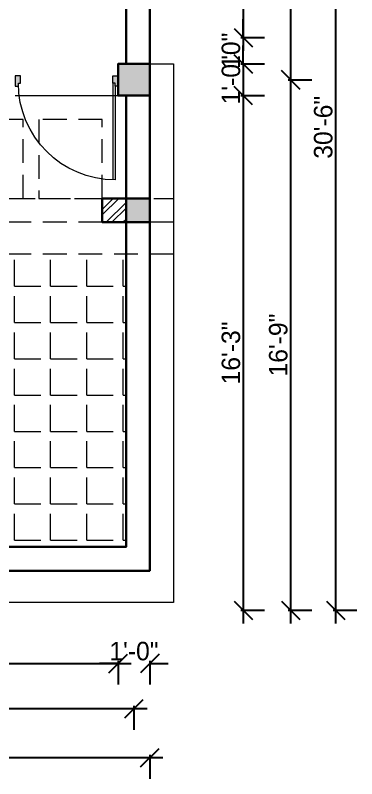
# Model space of a CAD drawing. Header units: inches. Extents: x 28835 to 36795, y -18828 to -9750.
# Drawn here: x 31685.9 to 31815.4, y -13570.7 to -13281.5 of the extents above; entities that cross this region are included whole.
import ezdxf

# ---------------------------------------------------------------- set-up
doc = ezdxf.new("R2010")
doc.units = ezdxf.units.IN
doc.header["$LTSCALE"] = 12
doc.header["$MEASUREMENT"] = 0
doc.linetypes.add('DASHED', pattern=[0.75, 0.5, -0.25])
for name, color, linetype, lineweight in [('colum', 250, 'Continuous', 30), ('dimention', 5, 'Continuous', 9), ('Elevation', 114, 'Continuous', 20), ('Ha2', 31, 'Continuous', 0), ('HATCH', 11, 'Continuous', 9), ('N_DOOR', 32, 'Continuous', 13), ('S tie beam', 140, 'DASHED', 18), ('Wall', 1, 'Continuous', 30)]:
    doc.layers.add(name, color=color, linetype=linetype, lineweight=lineweight)
doc.styles.add('Times', font='GOTHIC.TTF')
doc.dimstyles.new('D75', dxfattribs={"dimtxt": 7, "dimasz": 7, "dimexe": 8, "dimexo": 24, "dimgap": 1, "dimtad": 1, "dimdec": 1, "dimzin": 3, "dimdsep": 46, "dimlunit": 4, "dimtxsty": 'Times', "dimblk": 'OBLIQUE', "dimcen": 0, "dimdle": 5, "dimaunit": 1, "dimadec": 3, "dimazin": 0, "dimtfac": 1, "dimtdec": 1, "dimtix": 1, "dimtofl": 0, "dimtmove": 1, "dimatfit": 0, "dimldrblk": 'OBLIQUE', "dimfxl": 1, "dimfxlon": 1, "dimtolj": 1, "dimtzin": 0, "dimarcsym": 0})

# ---------------------------------------------------------------- blocks, each defined once
blk = doc.blocks.new('D1000')
at = {"linetype": 'Continuous'}
for points in [[(30, 50), (30, 20), (50, 20), (50, -50), (0, -50), (0, 50)], [(970, 50), (970, 20), (950, 20), (950, -50), (1000, -50), (1000, 50)]]:
    blk.add_hatch(color=256, dxfattribs=at).paths.add_polyline_path(points)
at = {"color": 0, "linetype": 'Continuous'}
for p, q in [((950, 20), (950, 959.8)), ((970, 50), (970, 960))]:
    blk.add_line(p, q, dxfattribs=at)
at = {"linetype": 'Continuous'}
for points in [[(30, 50), (30, 20), (50, 20), (50, -50), (0, -50), (0, 50)], [(970, 50), (970, 20), (950, 20), (950, -50), (1000, -50), (1000, 50)]]:
    blk.add_lwpolyline(points, close=True, dxfattribs=at)
blk.add_arc((970, 20), 940, 90, 180, dxfattribs=at)
blk = doc.blocks.new('_Oblique')
at = {"color": 0, "linetype": 'ByBlock', "lineweight": -2}
blk.add_line((-0.5, -0.5), (0.5, 0.5), dxfattribs=at)
blk = doc.blocks.new('*D767')
at = {"layer": 'Defpoints', "color": 0, "ltscale": 12, "transparency": 16777216}
for p in [(31613.88, -13311.91), (31724.88, -13311.91), (31724.88, -13527.07)]:
    blk.add_point(p, dxfattribs=at)
at = {"layer": 'dimention', "color": 0, "lineweight": -2, "ltscale": 12, "transparency": 16777216}
for p, q in [((31608.88, -13527.07), (31729.88, -13527.07)), ((31613.88, -13526.07), (31613.88, -13535.07)), ((31724.88, -13526.07), (31724.88, -13535.07))]:
    blk.add_line(p, q, dxfattribs=at)
at = {"layer": 'dimention', "color": 0, "lineweight": -2, "ltscale": 12, "transparency": 16777216, "xscale": 7, "yscale": 7, "zscale": 7, "rotation": 180}
blk.add_blockref('_Oblique', (31613.88, -13527.07), dxfattribs=at)
at = {"layer": 'dimention', "color": 0, "lineweight": -2, "ltscale": 12, "transparency": 16777216, "xscale": 7, "yscale": 7, "zscale": 7}
blk.add_blockref('_Oblique', (31724.88, -13527.07), dxfattribs=at)
at = {"layer": 'dimention', "color": 0, "ltscale": 12, "transparency": 16777216, "insert": (31669.38, -13522.4), "char_height": 7, "attachment_point": 5, "style": 'Times'}
blk.add_mtext('\\A1;9\'-3"', dxfattribs=at)
blk = doc.blocks.new('*D768')
at = {"layer": 'Defpoints', "color": 0, "ltscale": 12, "transparency": 16777216}
for p in [(31724.88, -13311.91), (31736.88, -13311.91), (31736.88, -13527.07)]:
    blk.add_point(p, dxfattribs=at)
at = {"layer": 'dimention', "color": 0, "lineweight": -2, "ltscale": 12, "transparency": 16777216}
for p, q in [((31724.88, -13527.07), (31717.88, -13527.07)), ((31724.88, -13526.07), (31724.88, -13535.07)), ((31736.88, -13526.07), (31736.88, -13535.07)), ((31736.88, -13527.07), (31743.88, -13527.07))]:
    blk.add_line(p, q, dxfattribs=at)
at = {"layer": 'dimention', "color": 0, "lineweight": -2, "ltscale": 12, "transparency": 16777216, "xscale": 7, "yscale": 7, "zscale": 7}
blk.add_blockref('_Oblique', (31724.88, -13527.07), dxfattribs=at)
at = {"layer": 'dimention', "color": 0, "lineweight": -2, "ltscale": 12, "transparency": 16777216, "xscale": 7, "yscale": 7, "zscale": 7, "rotation": 180}
blk.add_blockref('_Oblique', (31736.88, -13527.07), dxfattribs=at)
at = {"layer": 'dimention', "color": 0, "ltscale": 12, "transparency": 16777216, "insert": (31730.88, -13522.4), "char_height": 7, "attachment_point": 5, "style": 'Times'}
blk.add_mtext('\\A1;1\'-0"', dxfattribs=at)
blk = doc.blocks.new('*D771')
at = {"layer": 'Defpoints', "color": 0, "ltscale": 12, "transparency": 16777216}
for p in [(31607.88, -13311.91), (31730.88, -13311.91), (31730.88, -13544.14)]:
    blk.add_point(p, dxfattribs=at)
at = {"layer": 'dimention', "color": 0, "lineweight": -2, "ltscale": 12, "transparency": 16777216}
for p, q in [((31602.88, -13544.14), (31735.88, -13544.14)), ((31607.88, -13543.14), (31607.88, -13552.14)), ((31730.88, -13543.14), (31730.88, -13552.14))]:
    blk.add_line(p, q, dxfattribs=at)
at = {"layer": 'dimention', "color": 0, "lineweight": -2, "ltscale": 12, "transparency": 16777216, "xscale": 7, "yscale": 7, "zscale": 7, "rotation": 180}
blk.add_blockref('_Oblique', (31607.88, -13544.14), dxfattribs=at)
at = {"layer": 'dimention', "color": 0, "lineweight": -2, "ltscale": 12, "transparency": 16777216, "xscale": 7, "yscale": 7, "zscale": 7}
blk.add_blockref('_Oblique', (31730.88, -13544.14), dxfattribs=at)
at = {"layer": 'dimention', "color": 0, "ltscale": 12, "transparency": 16777216, "insert": (31669.38, -13539.46), "char_height": 7, "attachment_point": 5, "style": 'Times'}
blk.add_mtext('\\A1;10\'-3"', dxfattribs=at)
blk = doc.blocks.new('*D772')
at = {"layer": 'Defpoints', "color": 0, "ltscale": 12, "transparency": 16777216}
for p in [(31736.88, -13311.91), (31322.86, -13467.91), (31736.88, -13562.72)]:
    blk.add_point(p, dxfattribs=at)
at = {"layer": 'dimention', "color": 0, "lineweight": -2, "ltscale": 12, "transparency": 16777216}
for p, q in [((31317.86, -13562.72), (31741.88, -13562.72)), ((31322.86, -13561.72), (31322.86, -13570.72)), ((31736.88, -13561.72), (31736.88, -13570.72))]:
    blk.add_line(p, q, dxfattribs=at)
at = {"layer": 'dimention', "color": 0, "lineweight": -2, "ltscale": 12, "transparency": 16777216, "xscale": 7, "yscale": 7, "zscale": 7, "rotation": 180}
blk.add_blockref('_Oblique', (31322.86, -13562.72), dxfattribs=at)
at = {"layer": 'dimention', "color": 0, "lineweight": -2, "ltscale": 12, "transparency": 16777216, "xscale": 7, "yscale": 7, "zscale": 7}
blk.add_blockref('_Oblique', (31736.88, -13562.72), dxfattribs=at)
at = {"layer": 'dimention', "color": 0, "ltscale": 12, "transparency": 16777216, "insert": (31529.87, -13558.04), "char_height": 7, "attachment_point": 5, "style": 'Times'}
blk.add_mtext('\\A1;34\'-6"', dxfattribs=at)
blk = doc.blocks.new('*D801')
at = {"layer": 'Defpoints', "color": 0, "ltscale": 12, "transparency": 16777216}
for p in [(31736.88, -13241.91), (31736.88, -13289.91), (31772.35, -13289.91)]:
    blk.add_point(p, dxfattribs=at)
at = {"layer": 'dimention', "color": 0, "lineweight": -2, "ltscale": 12, "transparency": 16777216}
for p, q in [((31772.35, -13236.91), (31772.35, -13294.91)), ((31771.35, -13241.91), (31780.35, -13241.91)), ((31771.35, -13289.91), (31780.35, -13289.91))]:
    blk.add_line(p, q, dxfattribs=at)
at = {"layer": 'dimention', "color": 0, "lineweight": -2, "ltscale": 12, "transparency": 16777216, "xscale": 7, "yscale": 7, "zscale": 7}
for p, rotation in [((31772.35, -13241.91), 90), ((31772.35, -13289.91), 270)]:
    blk.add_blockref('_Oblique', p, dxfattribs=dict(at, rotation=rotation))
at = {"layer": 'dimention', "color": 0, "ltscale": 12, "transparency": 16777216, "insert": (31767.68, -13265.91), "char_height": 7, "attachment_point": 5, "rotation": 90, "style": 'Times'}
blk.add_mtext('\\A1;4\'-0"', dxfattribs=at)
blk = doc.blocks.new('*D802')
at = {"layer": 'Defpoints', "color": 0, "ltscale": 12, "transparency": 16777216}
for p in [(31736.88, -13289.91), (31736.88, -13299.91), (31772.35, -13299.91)]:
    blk.add_point(p, dxfattribs=at)
at = {"layer": 'dimention', "color": 0, "lineweight": -2, "ltscale": 12, "transparency": 16777216}
for p, q in [((31772.35, -13289.91), (31772.35, -13282.91)), ((31771.35, -13289.91), (31780.35, -13289.91)), ((31771.35, -13299.91), (31780.35, -13299.91)), ((31772.35, -13299.91), (31772.35, -13306.91))]:
    blk.add_line(p, q, dxfattribs=at)
at = {"layer": 'dimention', "color": 0, "lineweight": -2, "ltscale": 12, "transparency": 16777216, "xscale": 7, "yscale": 7, "zscale": 7}
for p, rotation in [((31772.35, -13289.91), 270), ((31772.35, -13299.91), 90)]:
    blk.add_blockref('_Oblique', p, dxfattribs=dict(at, rotation=rotation))
at = {"layer": 'dimention', "color": 0, "ltscale": 12, "transparency": 16777216, "insert": (31767.68, -13294.91), "char_height": 7, "attachment_point": 5, "rotation": 90, "style": 'Times'}
blk.add_mtext('\\A1;10"', dxfattribs=at)
blk = doc.blocks.new('*D803')
at = {"layer": 'Defpoints', "color": 0, "ltscale": 12, "transparency": 16777216}
for p in [(31736.88, -13299.91), (31736.88, -13311.91), (31772.35, -13311.91)]:
    blk.add_point(p, dxfattribs=at)
at = {"layer": 'dimention', "color": 0, "lineweight": -2, "ltscale": 12, "transparency": 16777216}
for p, q in [((31772.35, -13299.91), (31772.35, -13292.91)), ((31771.35, -13299.91), (31780.35, -13299.91)), ((31771.35, -13311.91), (31780.35, -13311.91)), ((31772.35, -13311.91), (31772.35, -13318.91))]:
    blk.add_line(p, q, dxfattribs=at)
at = {"layer": 'dimention', "color": 0, "lineweight": -2, "ltscale": 12, "transparency": 16777216, "xscale": 7, "yscale": 7, "zscale": 7}
for p, rotation in [((31772.35, -13299.91), 270), ((31772.35, -13311.91), 90)]:
    blk.add_blockref('_Oblique', p, dxfattribs=dict(at, rotation=rotation))
at = {"layer": 'dimention', "color": 0, "ltscale": 12, "transparency": 16777216, "insert": (31767.68, -13305.91), "char_height": 7, "attachment_point": 5, "rotation": 90, "style": 'Times'}
blk.add_mtext('\\A1;1\'-0"', dxfattribs=at)
blk = doc.blocks.new('*D804')
at = {"layer": 'Defpoints', "color": 0, "ltscale": 12, "transparency": 16777216}
for p in [(31736.88, -13311.91), (31736.88, -13506.91), (31772.35, -13506.91)]:
    blk.add_point(p, dxfattribs=at)
at = {"layer": 'dimention', "color": 0, "lineweight": -2, "ltscale": 12, "transparency": 16777216}
for p, q in [((31772.35, -13306.91), (31772.35, -13511.91)), ((31771.35, -13311.91), (31780.35, -13311.91)), ((31771.35, -13506.91), (31780.35, -13506.91))]:
    blk.add_line(p, q, dxfattribs=at)
at = {"layer": 'dimention', "color": 0, "lineweight": -2, "ltscale": 12, "transparency": 16777216, "xscale": 7, "yscale": 7, "zscale": 7}
for p, rotation in [((31772.35, -13311.91), 90), ((31772.35, -13506.91), 270)]:
    blk.add_blockref('_Oblique', p, dxfattribs=dict(at, rotation=rotation))
at = {"layer": 'dimention', "color": 0, "ltscale": 12, "transparency": 16777216, "insert": (31767.68, -13409.41), "char_height": 7, "attachment_point": 5, "rotation": 90, "style": 'Times'}
blk.add_mtext('\\A1;16\'-3"', dxfattribs=at)
blk = doc.blocks.new('*D805')
at = {"layer": 'Defpoints', "color": 0, "ltscale": 12, "transparency": 16777216}
for p in [(31730.39, -13305.91), (31790.3, -13305.91), (31730.39, -13506.91)]:
    blk.add_point(p, dxfattribs=at)
at = {"layer": 'dimention', "color": 0, "lineweight": -2, "ltscale": 12, "transparency": 16777216}
for p, q in [((31790.3, -13511.91), (31790.3, -13300.91)), ((31789.3, -13305.91), (31798.3, -13305.91)), ((31789.3, -13506.91), (31798.3, -13506.91))]:
    blk.add_line(p, q, dxfattribs=at)
at = {"layer": 'dimention', "color": 0, "lineweight": -2, "ltscale": 12, "transparency": 16777216, "xscale": 7, "yscale": 7, "zscale": 7}
for p, rotation in [((31790.3, -13305.91), 90), ((31790.3, -13506.91), 270)]:
    blk.add_blockref('_Oblique', p, dxfattribs=dict(at, rotation=rotation))
at = {"layer": 'dimention', "color": 0, "ltscale": 12, "transparency": 16777216, "insert": (31785.62, -13406.41), "char_height": 7, "attachment_point": 5, "rotation": 90, "style": 'Times'}
blk.add_mtext('\\A1;16\'-9"', dxfattribs=at)
blk = doc.blocks.new('*D806')
at = {"layer": 'Defpoints', "color": 0, "ltscale": 12, "transparency": 16777216}
for p in [(31730.39, -13146.91), (31790.3, -13146.91), (31730.39, -13305.91)]:
    blk.add_point(p, dxfattribs=at)
at = {"layer": 'dimention', "color": 0, "lineweight": -2, "ltscale": 12, "transparency": 16777216}
for p, q in [((31790.3, -13310.91), (31790.3, -13141.91)), ((31789.3, -13146.91), (31798.3, -13146.91)), ((31789.3, -13305.91), (31798.3, -13305.91))]:
    blk.add_line(p, q, dxfattribs=at)
at = {"layer": 'dimention', "color": 0, "lineweight": -2, "ltscale": 12, "transparency": 16777216, "xscale": 7, "yscale": 7, "zscale": 7}
for p, rotation in [((31790.3, -13146.91), 90), ((31790.3, -13305.91), 270)]:
    blk.add_blockref('_Oblique', p, dxfattribs=dict(at, rotation=rotation))
at = {"layer": 'dimention', "color": 0, "ltscale": 12, "transparency": 16777216, "insert": (31785.62, -13226.41), "char_height": 7, "attachment_point": 5, "rotation": 90, "style": 'Times'}
blk.add_mtext('\\A1;13\'-3"', dxfattribs=at)
blk = doc.blocks.new('*D807')
at = {"layer": 'Defpoints', "color": 0, "ltscale": 12, "transparency": 16777216}
for p in [(31730.39, -13140.91), (31730.39, -13506.91), (31807.35, -13506.91)]:
    blk.add_point(p, dxfattribs=at)
at = {"layer": 'dimention', "color": 0, "lineweight": -2, "ltscale": 12, "transparency": 16777216}
for p, q in [((31807.35, -13135.91), (31807.35, -13511.91)), ((31806.35, -13140.91), (31815.35, -13140.91)), ((31806.35, -13506.91), (31815.35, -13506.91))]:
    blk.add_line(p, q, dxfattribs=at)
at = {"layer": 'dimention', "color": 0, "lineweight": -2, "ltscale": 12, "transparency": 16777216, "xscale": 7, "yscale": 7, "zscale": 7}
for p, rotation in [((31807.35, -13140.91), 90), ((31807.35, -13506.91), 270)]:
    blk.add_blockref('_Oblique', p, dxfattribs=dict(at, rotation=rotation))
at = {"layer": 'dimention', "color": 0, "ltscale": 12, "transparency": 16777216, "insert": (31802.67, -13323.91), "char_height": 7, "attachment_point": 5, "rotation": 90, "style": 'Times'}
blk.add_mtext('\\A1;30\'-6"', dxfattribs=at)

msp = doc.modelspace()

# ---------------------------------------------------------------- hatches: boundary and pattern name
at = {"layer": 'Ha2'}
for points in [[(31736.88, -13311.91), (31736.88, -13299.91), (31724.88, -13299.91), (31724.88, -13311.91)], [(31736.88, -13350.91), (31727.88, -13350.91), (31727.88, -13359.91), (31736.88, -13359.91)]]:
    msp.add_hatch(color=256, dxfattribs=at).paths.add_polyline_path(points)
at = {"layer": 'Ha2', "ltscale": 12}
h = msp.add_hatch(dxfattribs=at)
h.set_pattern_fill('ANSI32', color=256, scale=12)
h.set_pattern_definition([(45, (-1103.9595, -2444.701), (-3.1819805, 3.1819805), []), (45, (-1101.838, -2444.701), (-3.1819805, 3.1819805), [])])
h.paths.add_polyline_path([(31727.88, -13350.91), (31718.88, -13350.91), (31718.88, -13359.91), (31727.88, -13359.91)])
at = {"layer": 'HATCH'}
h = msp.add_hatch(dxfattribs=at)
h.set_pattern_fill('ANGLE', color=256, scale=50, style=0)
h.set_pattern_definition([(0, (-1286.96, -3910.364), (0, 13.75), [10, -3.75]), (90, (-1286.96, -3910.364), (-13.75, 8e-16), [10, -3.75])])
h.paths.add_polyline_path([(31727.88, -13371.91), (31637.73, -13371.91), (31637.73, -13482.91), (31727.88, -13482.91)])
edge = h.paths.add_edge_path(flags=16)
edge.add_arc((31507.67, -13439.65), 3, 0, 360)
h.paths.add_polyline_path([(31637.73, -13371.91), (31535.88, -13371.91), (31535.88, -13389.91), (31475.88, -13389.91), (31475.88, -13455.91), (31478.88, -13455.91), (31478.88, -13467.91), (31473.88, -13467.91), (31473.88, -13479.79), (31601.88, -13479.79), (31601.88, -13473.91), (31610.88, -13473.91), (31610.88, -13482.91), (31637.73, -13482.91)])

# ---------------------------------------------------------------- linework, layer by layer
at = {"layer": 'colum'}
for points in [[(31736.88, -13311.91), (31736.88, -13299.91), (31724.88, -13299.91), (31724.88, -13311.91)], [(31736.88, -13350.91), (31727.88, -13350.91), (31727.88, -13359.91), (31736.88, -13359.91)]]:
    msp.add_lwpolyline(points, close=True, dxfattribs=at)
at = {"layer": 'Elevation', "flags": 128}
msp.add_lwpolyline([(31736.88, -13299.91), (31736.88, -13299.91), (31745.88, -13299.91), (31745.88, -13503.91), (31595.88, -13503.91), (31595.88, -13485.91)], dxfattribs=at)
at = {"layer": 'HATCH'}
msp.add_line((31685.88, -13311.91), (31724.88, -13311.91), dxfattribs=at)
at = {"layer": 'S tie beam', "ltscale": 1.5}
msp.add_line((31745.88, -13371.91), (31535.88, -13371.91), dxfattribs=at)
for points in [[(31688.88, -13320.91), (31664.88, -13320.91), (31664.88, -13350.91), (31688.88, -13350.91)], [(31718.88, -13320.91), (31694.88, -13320.91), (31694.88, -13350.91), (31718.88, -13350.91)]]:
    msp.add_lwpolyline(points, close=True, dxfattribs=at)
msp.add_lwpolyline([(31535.88, -13350.91), (31745.88, -13350.91), (31745.88, -13359.91), (31535.88, -13359.91)], dxfattribs=at)
at = {"layer": 'Wall', "ltscale": 12}
for points in [[(31736.88, -13299.91), (31736.88, -13131.91), (31595.88, -13131.91), (31595.88, -13131.91), (31595.88, -13140.91)], [(31727.88, -13299.91), (31727.88, -13152.91)], [(31736.88, -13311.91), (31736.88, -13491.91), (31601.88, -13491.91)], [(31601.88, -13491.91), (31601.88, -13473.91), (31610.88, -13473.91), (31610.88, -13482.91), (31727.88, -13482.91), (31727.88, -13311.91)]]:
    msp.add_lwpolyline(points, dxfattribs=at)
at = {"layer": 'Wall'}
msp.add_lwpolyline([(31727.88, -13350.91), (31718.88, -13350.91), (31718.88, -13359.91), (31727.88, -13359.91)], close=True, dxfattribs=at)

# ---------------------------------------------------------------- block references
at = {"layer": 'N_DOOR', "xscale": -0.03899999987334013, "yscale": 0.03899999998975545, "zscale": 0.03900000001885928, "rotation": 180}
msp.add_blockref('D1000', (31685.88, -13306.4), dxfattribs=at)

# ---------------------------------------------------------------- dimensions: what is measured, and where the dimension line sits
at = {"layer": 'dimention', "ltscale": 12}
for base, p1, p2, picture, middle in [((31807.35, -13506.91), (31730.39, -13140.91), (31730.39, -13506.91), '*D807', (31802.67, -13323.91)), ((31790.3, -13146.91), (31730.39, -13305.91), (31730.39, -13146.91), '*D806', (31785.62, -13226.41)), ((31772.35, -13289.91), (31736.88, -13241.91), (31736.88, -13289.91), '*D801', (31767.68, -13265.91)), ((31772.35, -13299.91), (31736.88, -13289.91), (31736.88, -13299.91), '*D802', (31767.68, -13294.91)), ((31772.35, -13311.91), (31736.88, -13299.91), (31736.88, -13311.91), '*D803', (31767.68, -13305.91)), ((31790.3, -13305.91), (31730.39, -13506.91), (31730.39, -13305.91), '*D805', (31785.62, -13406.41)), ((31772.35, -13506.91), (31736.88, -13311.91), (31736.88, -13506.91), '*D804', (31767.68, -13409.41))]:
    dim = msp.add_linear_dim(base=base, p1=p1, p2=p2, angle=90, dimstyle='D75', dxfattribs=at)
    dim.commit()
    dim.dimension.update_dxf_attribs({"geometry": picture, "text_midpoint": middle})
for base, p1, p2, picture, middle in [((31736.88, -13562.72), (31322.86, -13467.91), (31736.88, -13311.91), '*D772', (31529.87, -13558.04)), ((31730.88, -13544.14), (31607.88, -13311.91), (31730.88, -13311.91), '*D771', (31669.38, -13539.46)), ((31724.88, -13527.07), (31613.88, -13311.91), (31724.88, -13311.91), '*D767', (31669.38, -13522.4)), ((31736.88, -13527.07), (31724.88, -13311.91), (31736.88, -13311.91), '*D768', (31730.88, -13522.4))]:
    dim = msp.add_linear_dim(base=base, p1=p1, p2=p2, dimstyle='D75', dxfattribs=at)
    dim.commit()
    dim.dimension.update_dxf_attribs({"geometry": picture, "text_midpoint": middle})

doc.saveas('drawing.dxf')
